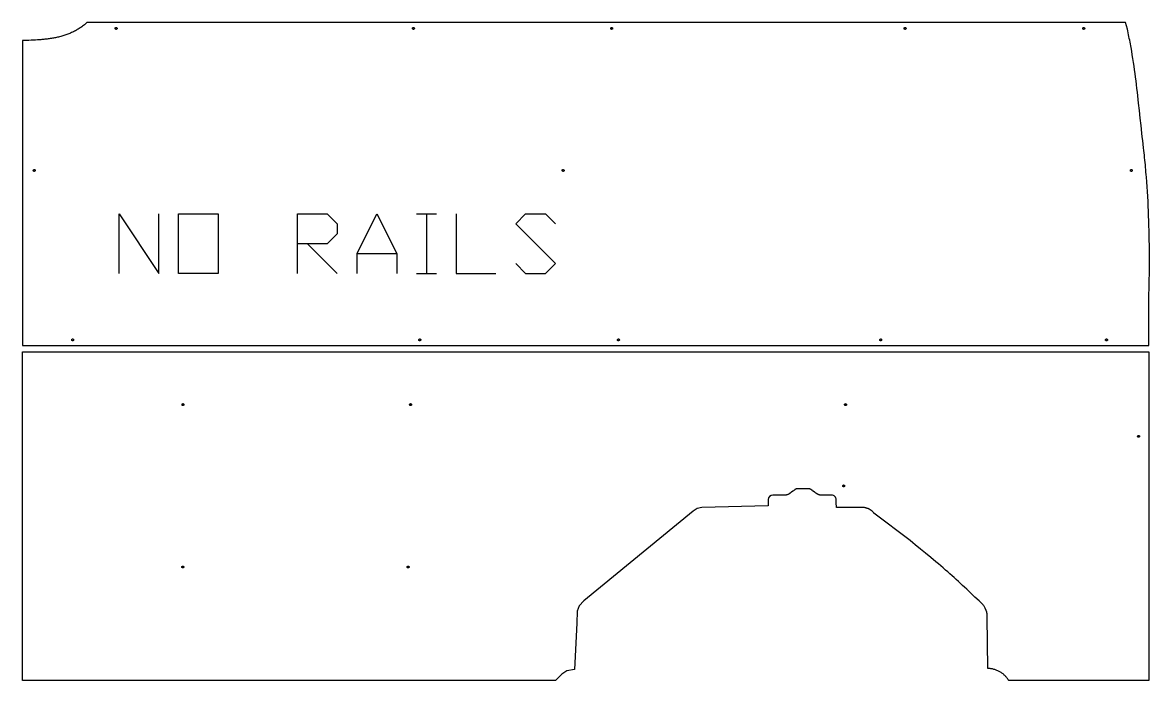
# Model space of a CAD drawing. Extents: x 0 to 9753, y 0 to 9976.
# Drawn here: x 2914 to 5320, y 5583 to 6987 of the extents above; entities that cross this region are included whole.
import ezdxf

# ---------------------------------------------------------------- set-up
doc = ezdxf.new("R2010")
doc.units = 0
doc.layers.add('Default_Layer', color=1, linetype='CONTINUOUS')

msp = doc.modelspace()

# ---------------------------------------------------------------- linework, layer by layer
at = {"layer": 'Default_Layer'}
for points in [[(2914.2, 6297.7), (5318.4, 6297.7), (5318.4, 6387.1), (5318.3, 6387.1), (5318.7, 6397.5), (5318.9, 6407.9), (5319.2, 6418.3), (5319.4, 6428.7), (5319.6, 6439.1), (5319.7, 6449.5), (5319.8, 6459.9), (5319.9, 6470.3), (5319.9, 6480.7), (5319.9, 6491.1), (5319.8, 6501.5), (5319.7, 6511.9), (5319.6, 6522.3), (5319.4, 6532.7), (5319.2, 6543.1), (5318.9, 6553.5), (5318.6, 6563.9), (5318.2, 6574.3), (5317.8, 6584.7), (5317.3, 6595.1), (5316.8, 6605.4), (5316.2, 6615.8), (5315.6, 6626.2), (5314.9, 6636.6), (5314.1, 6646.9), (5313.3, 6657.3), (5312.9, 6662.5), (5312.5, 6667.6), (5312, 6672.8), (5311.5, 6678), (5311.1, 6683.2), (5310.6, 6688.4), (5310, 6693.5), (5309.5, 6698.7), (5309, 6703.9), (5308.4, 6709.1), (5307.8, 6714.2), (5307.2, 6719.4), (5306.3, 6727.3), (5305.4, 6735.3), (5304.5, 6743.2), (5303.6, 6751.2), (5301.9, 6767.1), (5300.2, 6783), (5298.6, 6798.9), (5296.8, 6814.8), (5296, 6822.7), (5295.1, 6830.7), (5294.1, 6838.6), (5293.2, 6846.5), (5292.3, 6854.5), (5291.3, 6862.4), (5290.2, 6870.3), (5289.2, 6878.2), (5288.1, 6886.2), (5287, 6894.1), (5285.8, 6902), (5284.6, 6909.9), (5283.3, 6917.8), (5282, 6925.6), (5280.6, 6933.5), (5279.9, 6937.5), (5279.2, 6941.4), (5278.4, 6945.3), (5277.7, 6949.3), (5276.9, 6953.2), (5276.1, 6957.1), (5275.3, 6961), (5274.5, 6965), (5273.6, 6968.9), (5272.8, 6972.8), (5269.1, 6986.9), (3051.6, 6986.9), (3049.8, 6985.3), (3048, 6983.7), (3046.2, 6982.2), (3044.4, 6980.8), (3042.5, 6979.3), (3040.7, 6978), (3038.8, 6976.6), (3036.9, 6975.3), (3034.9, 6974.1), (3033, 6972.9), (3031, 6971.7), (3029.1, 6970.6), (3027.1, 6969.5), (3025.1, 6968.4), (3023.1, 6967.4), (3021, 6966.4), (3019, 6965.5), (3016.9, 6964.5), (3014.8, 6963.7), (3012.7, 6962.8), (3010.6, 6962), (3008.5, 6961.2), (3006.4, 6960.5), (3004.3, 6959.8), (3002.1, 6959.1), (3000, 6958.4), (2997.8, 6957.8), (2995.6, 6957.2), (2993.4, 6956.6), (2991.2, 6956), (2989, 6955.5), (2986.8, 6955), (2984.6, 6954.6), (2982.4, 6954.1), (2980.1, 6953.7), (2977.9, 6953.3), (2975.7, 6952.9), (2973.4, 6952.5), (2971.1, 6952.2), (2968.9, 6951.9), (2966.6, 6951.6), (2964.4, 6951.3), (2962.1, 6951.1), (2959.8, 6950.8), (2957.5, 6950.6), (2955.2, 6950.4), (2953, 6950.2), (2950.7, 6950), (2946.1, 6949.7), (2941.5, 6949.4), (2936.9, 6949.2), (2932.4, 6949), (2927.8, 6948.9), (2923.3, 6948.8), (2918.7, 6948.7), (2914.2, 6948.7), (2914.2, 6926), (2914.2, 6297.7)], [(3112, 6974.4), (3112, 6974.6), (3112, 6974.8), (3112.1, 6975), (3112.1, 6975.2), (3112.2, 6975.3), (3112.3, 6975.5), (3112.4, 6975.6), (3112.6, 6975.8), (3112.7, 6975.9), (3112.8, 6976), (3113, 6976.1), (3113.2, 6976.2), (3113.4, 6976.3), (3113.6, 6976.3), (3113.8, 6976.4), (3114, 6976.4), (3114.2, 6976.4), (3114.4, 6976.3), (3114.6, 6976.3), (3114.7, 6976.2), (3114.9, 6976.1), (3115.1, 6976), (3115.2, 6975.9), (3115.4, 6975.8), (3115.5, 6975.6), (3115.6, 6975.5), (3115.7, 6975.3), (3115.8, 6975.2), (3115.9, 6975), (3115.9, 6974.8), (3116, 6974.6), (3116, 6974.4), (3116, 6974.2), (3115.9, 6974), (3115.9, 6973.8), (3115.8, 6973.6), (3115.7, 6973.4), (3115.6, 6973.3), (3115.5, 6973.1), (3115.4, 6973), (3115.2, 6972.8), (3115.1, 6972.7), (3114.9, 6972.6), (3114.7, 6972.5), (3114.6, 6972.5), (3114.4, 6972.4), (3114.2, 6972.4), (3114, 6972.4), (3113.8, 6972.4), (3113.6, 6972.4), (3113.4, 6972.5), (3113.2, 6972.5), (3113, 6972.6), (3112.8, 6972.7), (3112.7, 6972.8), (3112.6, 6973), (3112.4, 6973.1), (3112.3, 6973.3), (3112.2, 6973.4), (3112.1, 6973.6), (3112.1, 6973.8), (3112, 6974), (3112, 6974.2), (3112, 6974.4)], [(3746.6, 6974.4), (3746.6, 6974.6), (3746.6, 6974.8), (3746.7, 6975), (3746.8, 6975.2), (3746.8, 6975.3), (3746.9, 6975.5), (3747.1, 6975.6), (3747.2, 6975.8), (3747.3, 6975.9), (3747.5, 6976), (3747.6, 6976.1), (3747.8, 6976.2), (3748, 6976.3), (3748.2, 6976.3), (3748.4, 6976.4), (3748.6, 6976.4), (3748.8, 6976.4), (3749, 6976.3), (3749.2, 6976.3), (3749.4, 6976.2), (3749.6, 6976.1), (3749.7, 6976), (3749.9, 6975.9), (3750, 6975.8), (3750.1, 6975.6), (3750.3, 6975.5), (3750.4, 6975.3), (3750.4, 6975.2), (3750.5, 6975), (3750.6, 6974.8), (3750.6, 6974.6), (3750.6, 6974.4), (3750.6, 6974.2), (3750.6, 6974), (3750.5, 6973.8), (3750.4, 6973.6), (3750.4, 6973.4), (3750.3, 6973.3), (3750.1, 6973.1), (3750, 6973), (3749.9, 6972.8), (3749.7, 6972.7), (3749.6, 6972.6), (3749.4, 6972.5), (3749.2, 6972.5), (3749, 6972.4), (3748.8, 6972.4), (3748.6, 6972.4), (3748.4, 6972.4), (3748.2, 6972.4), (3748, 6972.5), (3747.8, 6972.5), (3747.6, 6972.6), (3747.5, 6972.7), (3747.3, 6972.8), (3747.2, 6973), (3747.1, 6973.1), (3746.9, 6973.3), (3746.8, 6973.4), (3746.8, 6973.6), (3746.7, 6973.8), (3746.6, 6974), (3746.6, 6974.2), (3746.6, 6974.4)], [(4169.8, 6974.4), (4169.8, 6974.6), (4169.8, 6974.8), (4169.9, 6975), (4169.9, 6975.2), (4170, 6975.3), (4170.1, 6975.5), (4170.2, 6975.6), (4170.4, 6975.8), (4170.5, 6975.9), (4170.7, 6976), (4170.8, 6976.1), (4171, 6976.2), (4171.2, 6976.3), (4171.4, 6976.3), (4171.6, 6976.4), (4171.8, 6976.4), (4172, 6976.4), (4172.2, 6976.3), (4172.4, 6976.3), (4172.5, 6976.2), (4172.7, 6976.1), (4172.9, 6976), (4173, 6975.9), (4173.2, 6975.8), (4173.3, 6975.6), (4173.4, 6975.5), (4173.5, 6975.3), (4173.6, 6975.2), (4173.7, 6975), (4173.7, 6974.8), (4173.8, 6974.6), (4173.8, 6974.4), (4173.8, 6974.2), (4173.7, 6974), (4173.7, 6973.8), (4173.6, 6973.6), (4173.5, 6973.4), (4173.4, 6973.3), (4173.3, 6973.1), (4173.2, 6973), (4173, 6972.8), (4172.9, 6972.7), (4172.7, 6972.6), (4172.5, 6972.5), (4172.4, 6972.5), (4172.2, 6972.4), (4172, 6972.4), (4171.8, 6972.4), (4171.6, 6972.4), (4171.4, 6972.4), (4171.2, 6972.5), (4171, 6972.5), (4170.8, 6972.6), (4170.7, 6972.7), (4170.5, 6972.8), (4170.4, 6973), (4170.2, 6973.1), (4170.1, 6973.3), (4170, 6973.4), (4169.9, 6973.6), (4169.9, 6973.8), (4169.8, 6974), (4169.8, 6974.2), (4169.8, 6974.4)], [(4796.2, 6974.4), (4796.2, 6974.6), (4796.2, 6974.8), (4796.3, 6975), (4796.3, 6975.2), (4796.4, 6975.3), (4796.5, 6975.5), (4796.6, 6975.6), (4796.8, 6975.8), (4796.9, 6975.9), (4797.1, 6976), (4797.2, 6976.1), (4797.4, 6976.2), (4797.6, 6976.3), (4797.8, 6976.3), (4798, 6976.4), (4798.2, 6976.4), (4798.4, 6976.4), (4798.6, 6976.3), (4798.8, 6976.3), (4799, 6976.2), (4799.1, 6976.1), (4799.3, 6976), (4799.5, 6975.9), (4799.6, 6975.8), (4799.7, 6975.6), (4799.8, 6975.5), (4799.9, 6975.3), (4800, 6975.2), (4800.1, 6975), (4800.1, 6974.8), (4800.2, 6974.6), (4800.2, 6974.4), (4800.2, 6974.2), (4800.1, 6974), (4800.1, 6973.8), (4800, 6973.6), (4799.9, 6973.4), (4799.8, 6973.3), (4799.7, 6973.1), (4799.6, 6973), (4799.5, 6972.8), (4799.3, 6972.7), (4799.1, 6972.6), (4799, 6972.5), (4798.8, 6972.5), (4798.6, 6972.4), (4798.4, 6972.4), (4798.2, 6972.4), (4798, 6972.4), (4797.8, 6972.4), (4797.6, 6972.5), (4797.4, 6972.5), (4797.2, 6972.6), (4797.1, 6972.7), (4796.9, 6972.8), (4796.8, 6973), (4796.6, 6973.1), (4796.5, 6973.3), (4796.4, 6973.4), (4796.3, 6973.6), (4796.3, 6973.8), (4796.2, 6974), (4796.2, 6974.2), (4796.2, 6974.4)], [(5177.6, 6974.4), (5177.6, 6974.6), (5177.6, 6974.8), (5177.7, 6975), (5177.7, 6975.2), (5177.8, 6975.3), (5177.9, 6975.5), (5178, 6975.6), (5178.1, 6975.8), (5178.3, 6975.9), (5178.4, 6976), (5178.6, 6976.1), (5178.8, 6976.2), (5179, 6976.3), (5179.2, 6976.3), (5179.4, 6976.4), (5179.6, 6976.4), (5179.8, 6976.4), (5180, 6976.3), (5180.2, 6976.3), (5180.3, 6976.2), (5180.5, 6976.1), (5180.7, 6976), (5180.8, 6975.9), (5181, 6975.8), (5181.1, 6975.6), (5181.2, 6975.5), (5181.3, 6975.3), (5181.4, 6975.2), (5181.5, 6975), (5181.5, 6974.8), (5181.6, 6974.6), (5181.6, 6974.4), (5181.6, 6974.2), (5181.5, 6974), (5181.5, 6973.8), (5181.4, 6973.6), (5181.3, 6973.4), (5181.2, 6973.3), (5181.1, 6973.1), (5181, 6973), (5180.8, 6972.8), (5180.7, 6972.7), (5180.5, 6972.6), (5180.3, 6972.5), (5180.2, 6972.5), (5180, 6972.4), (5179.8, 6972.4), (5179.6, 6972.4), (5179.4, 6972.4), (5179.2, 6972.4), (5179, 6972.5), (5178.8, 6972.5), (5178.6, 6972.6), (5178.4, 6972.7), (5178.3, 6972.8), (5178.1, 6973), (5178, 6973.1), (5177.9, 6973.3), (5177.8, 6973.4), (5177.7, 6973.6), (5177.7, 6973.8), (5177.6, 6974), (5177.6, 6974.2), (5177.6, 6974.4)], [(2937.2, 6671.3), (2937.2, 6671.5), (2937.2, 6671.7), (2937.3, 6671.9), (2937.4, 6672.1), (2937.4, 6672.3), (2937.5, 6672.5), (2937.7, 6672.6), (2937.8, 6672.8), (2937.9, 6672.9), (2938.1, 6673), (2938.2, 6673.1), (2938.4, 6673.2), (2938.6, 6673.3), (2938.8, 6673.3), (2939, 6673.3), (2939.2, 6673.3), (2939.4, 6673.3), (2939.6, 6673.3), (2939.8, 6673.3), (2940, 6673.2), (2940.2, 6673.1), (2940.3, 6673), (2940.5, 6672.9), (2940.6, 6672.8), (2940.7, 6672.6), (2940.9, 6672.5), (2941, 6672.3), (2941, 6672.1), (2941.1, 6671.9), (2941.2, 6671.7), (2941.2, 6671.5), (2941.2, 6671.3), (2941.2, 6671.1), (2941.2, 6670.9), (2941.1, 6670.7), (2941, 6670.6), (2941, 6670.4), (2940.9, 6670.2), (2940.7, 6670.1), (2940.6, 6669.9), (2940.5, 6669.8), (2940.3, 6669.7), (2940.2, 6669.6), (2940, 6669.5), (2939.8, 6669.4), (2939.6, 6669.4), (2939.4, 6669.4), (2939.2, 6669.3), (2939, 6669.4), (2938.8, 6669.4), (2938.6, 6669.4), (2938.4, 6669.5), (2938.2, 6669.6), (2938.1, 6669.7), (2937.9, 6669.8), (2937.8, 6669.9), (2937.7, 6670.1), (2937.5, 6670.2), (2937.4, 6670.4), (2937.4, 6670.6), (2937.3, 6670.7), (2937.2, 6670.9), (2937.2, 6671.1), (2937.2, 6671.3)], [(4066.2, 6671.3), (4066.2, 6671.5), (4066.2, 6671.7), (4066.3, 6671.9), (4066.4, 6672.1), (4066.4, 6672.3), (4066.5, 6672.5), (4066.7, 6672.6), (4066.8, 6672.8), (4066.9, 6672.9), (4067.1, 6673), (4067.2, 6673.1), (4067.4, 6673.2), (4067.6, 6673.3), (4067.8, 6673.3), (4068, 6673.3), (4068.2, 6673.3), (4068.4, 6673.3), (4068.6, 6673.3), (4068.8, 6673.3), (4069, 6673.2), (4069.2, 6673.1), (4069.3, 6673), (4069.5, 6672.9), (4069.6, 6672.8), (4069.7, 6672.6), (4069.9, 6672.5), (4070, 6672.3), (4070, 6672.1), (4070.1, 6671.9), (4070.2, 6671.7), (4070.2, 6671.5), (4070.2, 6671.3), (4070.2, 6671.1), (4070.2, 6670.9), (4070.1, 6670.7), (4070, 6670.6), (4070, 6670.4), (4069.9, 6670.2), (4069.7, 6670.1), (4069.6, 6669.9), (4069.5, 6669.8), (4069.3, 6669.7), (4069.2, 6669.6), (4069, 6669.5), (4068.8, 6669.4), (4068.6, 6669.4), (4068.4, 6669.4), (4068.2, 6669.3), (4068, 6669.4), (4067.8, 6669.4), (4067.6, 6669.4), (4067.4, 6669.5), (4067.2, 6669.6), (4067.1, 6669.7), (4066.9, 6669.8), (4066.8, 6669.9), (4066.7, 6670.1), (4066.5, 6670.2), (4066.4, 6670.4), (4066.4, 6670.6), (4066.3, 6670.7), (4066.2, 6670.9), (4066.2, 6671.1), (4066.2, 6671.3)], [(5279.2, 6671.3), (5279.2, 6671.5), (5279.2, 6671.7), (5279.3, 6671.9), (5279.4, 6672.1), (5279.4, 6672.3), (5279.5, 6672.5), (5279.7, 6672.6), (5279.8, 6672.8), (5279.9, 6672.9), (5280.1, 6673), (5280.2, 6673.1), (5280.4, 6673.2), (5280.6, 6673.3), (5280.8, 6673.3), (5281, 6673.3), (5281.2, 6673.3), (5281.4, 6673.3), (5281.6, 6673.3), (5281.8, 6673.3), (5282, 6673.2), (5282.2, 6673.1), (5282.3, 6673), (5282.5, 6672.9), (5282.6, 6672.8), (5282.7, 6672.6), (5282.9, 6672.5), (5283, 6672.3), (5283, 6672.1), (5283.1, 6671.9), (5283.2, 6671.7), (5283.2, 6671.5), (5283.2, 6671.3), (5283.2, 6671.1), (5283.2, 6670.9), (5283.1, 6670.7), (5283, 6670.6), (5283, 6670.4), (5282.9, 6670.2), (5282.7, 6670.1), (5282.6, 6669.9), (5282.5, 6669.8), (5282.3, 6669.7), (5282.2, 6669.6), (5282, 6669.5), (5281.8, 6669.4), (5281.6, 6669.4), (5281.4, 6669.4), (5281.2, 6669.3), (5281, 6669.4), (5280.8, 6669.4), (5280.6, 6669.4), (5280.4, 6669.5), (5280.2, 6669.6), (5280.1, 6669.7), (5279.9, 6669.8), (5279.8, 6669.9), (5279.7, 6670.1), (5279.5, 6670.2), (5279.4, 6670.4), (5279.4, 6670.6), (5279.3, 6670.7), (5279.2, 6670.9), (5279.2, 6671.1), (5279.2, 6671.3)], [(3247.2, 6451.6), (3247.2, 6578.6), (3331.9, 6578.6), (3331.9, 6451.6), (3247.2, 6451.6)], [(3019.2, 6309.8), (3019.2, 6310.1), (3019.2, 6310.3), (3019.3, 6310.4), (3019.4, 6310.6), (3019.4, 6310.8), (3019.5, 6311), (3019.7, 6311.1), (3019.8, 6311.3), (3019.9, 6311.4), (3020.1, 6311.5), (3020.2, 6311.6), (3020.4, 6311.7), (3020.6, 6311.8), (3020.8, 6311.8), (3021, 6311.8), (3021.2, 6311.8), (3021.4, 6311.8), (3021.6, 6311.8), (3021.8, 6311.8), (3022, 6311.7), (3022.2, 6311.6), (3022.3, 6311.5), (3022.5, 6311.4), (3022.6, 6311.3), (3022.7, 6311.1), (3022.9, 6311), (3023, 6310.8), (3023, 6310.6), (3023.1, 6310.4), (3023.2, 6310.3), (3023.2, 6310.1), (3023.2, 6309.8), (3023.2, 6309.6), (3023.2, 6309.4), (3023.1, 6309.3), (3023, 6309.1), (3023, 6308.9), (3022.9, 6308.7), (3022.7, 6308.6), (3022.6, 6308.4), (3022.5, 6308.3), (3022.3, 6308.2), (3022.2, 6308.1), (3022, 6308), (3021.8, 6307.9), (3021.6, 6307.9), (3021.4, 6307.9), (3021.2, 6307.8), (3021, 6307.9), (3020.8, 6307.9), (3020.6, 6307.9), (3020.4, 6308), (3020.2, 6308.1), (3020.1, 6308.2), (3019.9, 6308.3), (3019.8, 6308.4), (3019.7, 6308.6), (3019.5, 6308.7), (3019.4, 6308.9), (3019.4, 6309.1), (3019.3, 6309.3), (3019.2, 6309.4), (3019.2, 6309.6), (3019.2, 6309.8)], [(3760.2, 6309.8), (3760.2, 6310.1), (3760.2, 6310.3), (3760.3, 6310.4), (3760.4, 6310.6), (3760.4, 6310.8), (3760.5, 6311), (3760.7, 6311.1), (3760.8, 6311.3), (3760.9, 6311.4), (3761.1, 6311.5), (3761.2, 6311.6), (3761.4, 6311.7), (3761.6, 6311.8), (3761.8, 6311.8), (3762, 6311.8), (3762.2, 6311.8), (3762.4, 6311.8), (3762.6, 6311.8), (3762.8, 6311.8), (3763, 6311.7), (3763.2, 6311.6), (3763.3, 6311.5), (3763.5, 6311.4), (3763.6, 6311.3), (3763.7, 6311.1), (3763.9, 6311), (3764, 6310.8), (3764, 6310.6), (3764.1, 6310.4), (3764.2, 6310.3), (3764.2, 6310.1), (3764.2, 6309.8), (3764.2, 6309.6), (3764.2, 6309.4), (3764.1, 6309.3), (3764, 6309.1), (3764, 6308.9), (3763.9, 6308.7), (3763.7, 6308.6), (3763.6, 6308.4), (3763.5, 6308.3), (3763.3, 6308.2), (3763.2, 6308.1), (3763, 6308), (3762.8, 6307.9), (3762.6, 6307.9), (3762.4, 6307.9), (3762.2, 6307.8), (3762, 6307.9), (3761.8, 6307.9), (3761.6, 6307.9), (3761.4, 6308), (3761.2, 6308.1), (3761.1, 6308.2), (3760.9, 6308.3), (3760.8, 6308.4), (3760.7, 6308.6), (3760.5, 6308.7), (3760.4, 6308.9), (3760.4, 6309.1), (3760.3, 6309.3), (3760.2, 6309.4), (3760.2, 6309.6), (3760.2, 6309.8)], [(4184.2, 6309.8), (4184.2, 6310.1), (4184.2, 6310.3), (4184.3, 6310.4), (4184.4, 6310.6), (4184.4, 6310.8), (4184.5, 6311), (4184.7, 6311.1), (4184.8, 6311.3), (4184.9, 6311.4), (4185.1, 6311.5), (4185.2, 6311.6), (4185.4, 6311.7), (4185.6, 6311.8), (4185.8, 6311.8), (4186, 6311.8), (4186.2, 6311.8), (4186.4, 6311.8), (4186.6, 6311.8), (4186.8, 6311.8), (4187, 6311.7), (4187.2, 6311.6), (4187.3, 6311.5), (4187.5, 6311.4), (4187.6, 6311.3), (4187.7, 6311.1), (4187.9, 6311), (4188, 6310.8), (4188, 6310.6), (4188.1, 6310.4), (4188.2, 6310.3), (4188.2, 6310.1), (4188.2, 6309.8), (4188.2, 6309.6), (4188.2, 6309.4), (4188.1, 6309.3), (4188, 6309.1), (4188, 6308.9), (4187.9, 6308.7), (4187.7, 6308.6), (4187.6, 6308.4), (4187.5, 6308.3), (4187.3, 6308.2), (4187.2, 6308.1), (4187, 6308), (4186.8, 6307.9), (4186.6, 6307.9), (4186.4, 6307.9), (4186.2, 6307.8), (4186, 6307.9), (4185.8, 6307.9), (4185.6, 6307.9), (4185.4, 6308), (4185.2, 6308.1), (4185.1, 6308.2), (4184.9, 6308.3), (4184.8, 6308.4), (4184.7, 6308.6), (4184.5, 6308.7), (4184.4, 6308.9), (4184.4, 6309.1), (4184.3, 6309.3), (4184.2, 6309.4), (4184.2, 6309.6), (4184.2, 6309.8)], [(4744.2, 6309.8), (4744.2, 6310.1), (4744.2, 6310.3), (4744.3, 6310.4), (4744.4, 6310.6), (4744.4, 6310.8), (4744.5, 6311), (4744.7, 6311.1), (4744.8, 6311.3), (4744.9, 6311.4), (4745.1, 6311.5), (4745.2, 6311.6), (4745.4, 6311.7), (4745.6, 6311.8), (4745.8, 6311.8), (4746, 6311.8), (4746.2, 6311.8), (4746.4, 6311.8), (4746.6, 6311.8), (4746.8, 6311.8), (4747, 6311.7), (4747.2, 6311.6), (4747.3, 6311.5), (4747.5, 6311.4), (4747.6, 6311.3), (4747.7, 6311.1), (4747.9, 6311), (4748, 6310.8), (4748, 6310.6), (4748.1, 6310.4), (4748.2, 6310.3), (4748.2, 6310.1), (4748.2, 6309.8), (4748.2, 6309.6), (4748.2, 6309.4), (4748.1, 6309.3), (4748, 6309.1), (4748, 6308.9), (4747.9, 6308.7), (4747.7, 6308.6), (4747.6, 6308.4), (4747.5, 6308.3), (4747.3, 6308.2), (4747.2, 6308.1), (4747, 6308), (4746.8, 6307.9), (4746.6, 6307.9), (4746.4, 6307.9), (4746.2, 6307.8), (4746, 6307.9), (4745.8, 6307.9), (4745.6, 6307.9), (4745.4, 6308), (4745.2, 6308.1), (4745.1, 6308.2), (4744.9, 6308.3), (4744.8, 6308.4), (4744.7, 6308.6), (4744.5, 6308.7), (4744.4, 6308.9), (4744.4, 6309.1), (4744.3, 6309.3), (4744.2, 6309.4), (4744.2, 6309.6), (4744.2, 6309.8)], [(5226.2, 6309.8), (5226.2, 6310.1), (5226.2, 6310.3), (5226.3, 6310.4), (5226.4, 6310.6), (5226.4, 6310.8), (5226.5, 6311), (5226.7, 6311.1), (5226.8, 6311.3), (5226.9, 6311.4), (5227.1, 6311.5), (5227.2, 6311.6), (5227.4, 6311.7), (5227.6, 6311.8), (5227.8, 6311.8), (5228, 6311.8), (5228.2, 6311.8), (5228.4, 6311.8), (5228.6, 6311.8), (5228.8, 6311.8), (5229, 6311.7), (5229.2, 6311.6), (5229.3, 6311.5), (5229.5, 6311.4), (5229.6, 6311.3), (5229.7, 6311.1), (5229.9, 6311), (5230, 6310.8), (5230, 6310.6), (5230.1, 6310.4), (5230.2, 6310.3), (5230.2, 6310.1), (5230.2, 6309.8), (5230.2, 6309.6), (5230.2, 6309.4), (5230.1, 6309.3), (5230, 6309.1), (5230, 6308.9), (5229.9, 6308.7), (5229.7, 6308.6), (5229.6, 6308.4), (5229.5, 6308.3), (5229.3, 6308.2), (5229.2, 6308.1), (5229, 6308), (5228.8, 6307.9), (5228.6, 6307.9), (5228.4, 6307.9), (5228.2, 6307.8), (5228, 6307.9), (5227.8, 6307.9), (5227.6, 6307.9), (5227.4, 6308), (5227.2, 6308.1), (5227.1, 6308.2), (5226.9, 6308.3), (5226.8, 6308.4), (5226.7, 6308.6), (5226.5, 6308.7), (5226.4, 6308.9), (5226.4, 6309.1), (5226.3, 6309.3), (5226.2, 6309.4), (5226.2, 6309.6), (5226.2, 6309.8)], [(3254.6, 6171.8), (3254.6, 6172), (3254.7, 6172.2), (3254.7, 6172.4), (3254.8, 6172.5), (3254.9, 6172.7), (3255, 6172.9), (3255.1, 6173), (3255.2, 6173.2), (3255.3, 6173.3), (3255.5, 6173.4), (3255.7, 6173.5), (3255.8, 6173.6), (3256, 6173.7), (3256.2, 6173.7), (3256.4, 6173.8), (3256.6, 6173.8), (3256.8, 6173.8), (3257, 6173.7), (3257.2, 6173.7), (3257.4, 6173.6), (3257.6, 6173.5), (3257.7, 6173.4), (3257.9, 6173.3), (3258, 6173.2), (3258.2, 6173), (3258.3, 6172.9), (3258.4, 6172.7), (3258.5, 6172.5), (3258.5, 6172.4), (3258.6, 6172.2), (3258.6, 6172), (3258.6, 6171.8), (3258.6, 6171.6), (3258.6, 6171.4), (3258.5, 6171.2), (3258.5, 6171), (3258.4, 6170.8), (3258.3, 6170.6), (3258.2, 6170.5), (3258, 6170.4), (3257.9, 6170.2), (3257.7, 6170.1), (3257.6, 6170), (3257.4, 6169.9), (3257.2, 6169.9), (3257, 6169.8), (3256.8, 6169.8), (3256.6, 6169.8), (3256.4, 6169.8), (3256.2, 6169.8), (3256, 6169.9), (3255.8, 6169.9), (3255.7, 6170), (3255.5, 6170.1), (3255.3, 6170.2), (3255.2, 6170.4), (3255.1, 6170.5), (3255, 6170.6), (3254.9, 6170.8), (3254.8, 6171), (3254.7, 6171.2), (3254.7, 6171.4), (3254.6, 6171.6), (3254.6, 6171.8)], [(3740.6, 6171.8), (3740.6, 6172), (3740.6, 6172.2), (3740.7, 6172.4), (3740.7, 6172.5), (3740.8, 6172.7), (3740.9, 6172.9), (3741, 6173), (3741.2, 6173.2), (3741.3, 6173.3), (3741.5, 6173.4), (3741.6, 6173.5), (3741.8, 6173.6), (3742, 6173.7), (3742.2, 6173.7), (3742.4, 6173.8), (3742.6, 6173.8), (3742.8, 6173.8), (3743, 6173.7), (3743.2, 6173.7), (3743.4, 6173.6), (3743.5, 6173.5), (3743.7, 6173.4), (3743.9, 6173.3), (3744, 6173.2), (3744.1, 6173), (3744.2, 6172.9), (3744.3, 6172.7), (3744.4, 6172.5), (3744.5, 6172.4), (3744.6, 6172.2), (3744.6, 6172), (3744.6, 6171.8), (3744.6, 6171.6), (3744.6, 6171.4), (3744.5, 6171.2), (3744.4, 6171), (3744.3, 6170.8), (3744.2, 6170.6), (3744.1, 6170.5), (3744, 6170.4), (3743.9, 6170.2), (3743.7, 6170.1), (3743.5, 6170), (3743.4, 6169.9), (3743.2, 6169.9), (3743, 6169.8), (3742.8, 6169.8), (3742.6, 6169.8), (3742.4, 6169.8), (3742.2, 6169.8), (3742, 6169.9), (3741.8, 6169.9), (3741.6, 6170), (3741.5, 6170.1), (3741.3, 6170.2), (3741.2, 6170.4), (3741, 6170.5), (3740.9, 6170.6), (3740.8, 6170.8), (3740.7, 6171), (3740.7, 6171.2), (3740.6, 6171.4), (3740.6, 6171.6), (3740.6, 6171.8)], [(4669.1, 6171.8), (4669.1, 6172), (4669.2, 6172.2), (4669.2, 6172.4), (4669.3, 6172.5), (4669.4, 6172.7), (4669.5, 6172.9), (4669.6, 6173), (4669.7, 6173.2), (4669.9, 6173.3), (4670, 6173.4), (4670.2, 6173.5), (4670.4, 6173.6), (4670.5, 6173.7), (4670.7, 6173.7), (4670.9, 6173.8), (4671.1, 6173.8), (4671.3, 6173.8), (4671.5, 6173.7), (4671.7, 6173.7), (4671.9, 6173.6), (4672.1, 6173.5), (4672.3, 6173.4), (4672.4, 6173.3), (4672.6, 6173.2), (4672.7, 6173), (4672.8, 6172.9), (4672.9, 6172.7), (4673, 6172.5), (4673, 6172.4), (4673.1, 6172.2), (4673.1, 6172), (4673.1, 6171.8), (4673.1, 6171.6), (4673.1, 6171.4), (4673, 6171.2), (4673, 6171), (4672.9, 6170.8), (4672.8, 6170.6), (4672.7, 6170.5), (4672.6, 6170.4), (4672.4, 6170.2), (4672.3, 6170.1), (4672.1, 6170), (4671.9, 6169.9), (4671.7, 6169.9), (4671.5, 6169.8), (4671.3, 6169.8), (4671.1, 6169.8), (4670.9, 6169.8), (4670.7, 6169.8), (4670.5, 6169.9), (4670.4, 6169.9), (4670.2, 6170), (4670, 6170.1), (4669.9, 6170.2), (4669.7, 6170.4), (4669.6, 6170.5), (4669.5, 6170.6), (4669.4, 6170.8), (4669.3, 6171), (4669.2, 6171.2), (4669.2, 6171.4), (4669.1, 6171.6), (4669.1, 6171.8)], [(5294.7, 6104), (5294.7, 6104.2), (5294.7, 6104.4), (5294.8, 6104.5), (5294.9, 6104.7), (5294.9, 6104.9), (5295, 6105.1), (5295.2, 6105.2), (5295.3, 6105.4), (5295.4, 6105.5), (5295.6, 6105.6), (5295.7, 6105.7), (5295.9, 6105.8), (5296.1, 6105.9), (5296.3, 6105.9), (5296.5, 6105.9), (5296.7, 6106), (5296.9, 6105.9), (5297.1, 6105.9), (5297.3, 6105.9), (5297.5, 6105.8), (5297.6, 6105.7), (5297.8, 6105.6), (5298, 6105.5), (5298.1, 6105.4), (5298.2, 6105.2), (5298.4, 6105.1), (5298.5, 6104.9), (5298.5, 6104.7), (5298.6, 6104.5), (5298.7, 6104.4), (5298.7, 6104.2), (5298.7, 6104), (5298.7, 6103.7), (5298.7, 6103.5), (5298.6, 6103.4), (5298.5, 6103.2), (5298.5, 6103), (5298.4, 6102.8), (5298.2, 6102.7), (5298.1, 6102.5), (5298, 6102.4), (5297.8, 6102.3), (5297.6, 6102.2), (5297.5, 6102.1), (5297.3, 6102), (5297.1, 6102), (5296.9, 6102), (5296.7, 6102), (5296.5, 6102), (5296.3, 6102), (5296.1, 6102), (5295.9, 6102.1), (5295.7, 6102.2), (5295.6, 6102.3), (5295.4, 6102.4), (5295.3, 6102.5), (5295.2, 6102.7), (5295, 6102.8), (5294.9, 6103), (5294.9, 6103.2), (5294.8, 6103.4), (5294.7, 6103.5), (5294.7, 6103.7), (5294.7, 6104)], [(4665.2, 5998.3), (4665.2, 5998.5), (4665.2, 5998.7), (4665.3, 5998.9), (4665.4, 5999.1), (4665.4, 5999.3), (4665.5, 5999.4), (4665.7, 5999.6), (4665.8, 5999.7), (4665.9, 5999.9), (4666.1, 6000), (4666.2, 6000.1), (4666.4, 6000.2), (4666.6, 6000.2), (4666.8, 6000.3), (4667, 6000.3), (4667.2, 6000.3), (4667.4, 6000.3), (4667.6, 6000.3), (4667.8, 6000.2), (4668, 6000.2), (4668.2, 6000.1), (4668.3, 6000), (4668.5, 5999.9), (4668.6, 5999.7), (4668.7, 5999.6), (4668.9, 5999.4), (4669, 5999.3), (4669, 5999.1), (4669.1, 5998.9), (4669.2, 5998.7), (4669.2, 5998.5), (4669.2, 5998.3), (4669.2, 5998.1), (4669.2, 5997.9), (4669.1, 5997.7), (4669, 5997.5), (4669, 5997.4), (4668.9, 5997.2), (4668.7, 5997.1), (4668.6, 5996.9), (4668.5, 5996.8), (4668.3, 5996.7), (4668.2, 5996.6), (4668, 5996.5), (4667.8, 5996.4), (4667.6, 5996.4), (4667.4, 5996.3), (4667.2, 5996.3), (4667, 5996.3), (4666.8, 5996.4), (4666.6, 5996.4), (4666.4, 5996.5), (4666.2, 5996.6), (4666.1, 5996.7), (4665.9, 5996.8), (4665.8, 5996.9), (4665.7, 5997.1), (4665.5, 5997.2), (4665.4, 5997.4), (4665.4, 5997.5), (4665.3, 5997.7), (4665.2, 5997.9), (4665.2, 5998.1), (4665.2, 5998.3)], [(3254.2, 5825.3), (3254.2, 5825.5), (3254.2, 5825.7), (3254.3, 5825.9), (3254.4, 5826.1), (3254.4, 5826.3), (3254.5, 5826.4), (3254.7, 5826.6), (3254.8, 5826.7), (3254.9, 5826.9), (3255.1, 5827), (3255.2, 5827.1), (3255.4, 5827.2), (3255.6, 5827.2), (3255.8, 5827.3), (3256, 5827.3), (3256.2, 5827.3), (3256.4, 5827.3), (3256.6, 5827.3), (3256.8, 5827.2), (3257, 5827.2), (3257.2, 5827.1), (3257.3, 5827), (3257.5, 5826.9), (3257.6, 5826.7), (3257.7, 5826.6), (3257.9, 5826.4), (3258, 5826.3), (3258, 5826.1), (3258.1, 5825.9), (3258.2, 5825.7), (3258.2, 5825.5), (3258.2, 5825.3), (3258.2, 5825.1), (3258.2, 5824.9), (3258.1, 5824.7), (3258, 5824.5), (3258, 5824.4), (3257.9, 5824.2), (3257.7, 5824.1), (3257.6, 5823.9), (3257.5, 5823.8), (3257.3, 5823.7), (3257.2, 5823.6), (3257, 5823.5), (3256.8, 5823.4), (3256.6, 5823.4), (3256.4, 5823.3), (3256.2, 5823.3), (3256, 5823.3), (3255.8, 5823.4), (3255.6, 5823.4), (3255.4, 5823.5), (3255.2, 5823.6), (3255.1, 5823.7), (3254.9, 5823.8), (3254.8, 5823.9), (3254.7, 5824.1), (3254.5, 5824.2), (3254.4, 5824.4), (3254.4, 5824.5), (3254.3, 5824.7), (3254.2, 5824.9), (3254.2, 5825.1), (3254.2, 5825.3)], [(3735.2, 5825.2), (3735.2, 5825.4), (3735.2, 5825.6), (3735.3, 5825.8), (3735.3, 5826), (3735.4, 5826.2), (3735.5, 5826.4), (3735.6, 5826.5), (3735.8, 5826.7), (3735.9, 5826.8), (3736.1, 5826.9), (3736.2, 5827), (3736.4, 5827.1), (3736.6, 5827.1), (3736.8, 5827.2), (3737, 5827.2), (3737.2, 5827.2), (3737.4, 5827.2), (3737.6, 5827.2), (3737.8, 5827.1), (3738, 5827.1), (3738.1, 5827), (3738.3, 5826.9), (3738.5, 5826.8), (3738.6, 5826.7), (3738.7, 5826.5), (3738.8, 5826.4), (3738.9, 5826.2), (3739, 5826), (3739.1, 5825.8), (3739.1, 5825.6), (3739.2, 5825.4), (3739.2, 5825.2), (3739.2, 5825), (3739.1, 5824.8), (3739.1, 5824.6), (3739, 5824.5), (3738.9, 5824.3), (3738.8, 5824.1), (3738.7, 5824), (3738.6, 5823.8), (3738.5, 5823.7), (3738.3, 5823.6), (3738.1, 5823.5), (3738, 5823.4), (3737.8, 5823.3), (3737.6, 5823.3), (3737.4, 5823.2), (3737.2, 5823.2), (3737, 5823.2), (3736.8, 5823.3), (3736.6, 5823.3), (3736.4, 5823.4), (3736.2, 5823.5), (3736.1, 5823.6), (3735.9, 5823.7), (3735.8, 5823.8), (3735.6, 5824), (3735.5, 5824.1), (3735.4, 5824.3), (3735.3, 5824.5), (3735.3, 5824.6), (3735.2, 5824.8), (3735.2, 5825), (3735.2, 5825.2)]]:
    msp.add_lwpolyline(points, close=True, dxfattribs=at)
for points in [[(3120.2, 6451.6), (3120.2, 6578.6), (3204.9, 6451.6), (3204.9, 6578.6)], [(3501.2, 6451.6), (3501.2, 6578.6), (3564.7, 6578.6), (3585.9, 6557.4), (3585.9, 6536.2), (3564.7, 6515.1), (3501.2, 6515.1)], [(3628.2, 6451.6), (3628.2, 6493.9), (3670.6, 6578.6), (3712.9, 6493.9), (3712.9, 6451.6)], [(3755.2, 6578.6), (3797.6, 6578.6)], [(3776.4, 6578.6), (3776.4, 6451.6)], [(3839.9, 6578.6), (3839.9, 6451.6), (3924.6, 6451.6)], [(3966.9, 6472.7), (3988.1, 6451.6), (4030.4, 6451.6), (4051.6, 6472.7), (3966.9, 6557.4), (3988.1, 6578.6), (4030.4, 6578.6), (4051.6, 6557.4)], [(3522.4, 6515.1), (3585.9, 6451.6)], [(3628.2, 6493.9), (3712.9, 6493.9)], [(3755.2, 6451.6), (3797.6, 6451.6)]]:
    msp.add_lwpolyline(points, dxfattribs=at)
msp.add_lwpolyline([(5318.4, 6284.6), (5318.3, 5583.3), (5019.5, 5583.3), (5019, 5584), (5018.6, 5584.7), (5018.2, 5585.4), (5017.7, 5586.1), (5016.7, 5587.5), (5015.7, 5588.8), (5014.7, 5590.1), (5013.6, 5591.3), (5012.4, 5592.6), (5011.2, 5593.7), (5010, 5594.9), (5008.7, 5596), (5007.4, 5597.1), (5006.1, 5598.1), (5004.7, 5599.1), (5003.3, 5600), (5001.9, 5600.9), (5000.4, 5601.8), (4998.9, 5602.6), (4997.4, 5603.3), (4995.9, 5604.1), (4994.3, 5604.7), (4992.7, 5605.4), (4991.2, 5605.9), (4989.6, 5606.5), (4987.9, 5606.9), (4986.3, 5607.4), (4984.7, 5607.8), (4983, 5608.1), (4981.4, 5608.4), (4979.7, 5608.6), (4978.1, 5608.7), (4976.4, 5608.9), (4974.7, 5608.9), (4973.5, 5718.1), (4973.5, 5719), (4973.6, 5719.9), (4973.6, 5720.8), (4973.6, 5721.7), (4973.6, 5722.6), (4973.5, 5723.5), (4973.4, 5724.4), (4973.3, 5725.2), (4973.2, 5726.1), (4973, 5727), (4972.8, 5727.8), (4972.6, 5728.7), (4972.4, 5729.6), (4972.1, 5730.4), (4971.9, 5731.3), (4971.6, 5732.1), (4971.3, 5732.9), (4970.9, 5733.8), (4970.6, 5734.6), (4970.2, 5735.4), (4969.9, 5736.2), (4969.5, 5737), (4969.1, 5737.8), (4968.7, 5738.6), (4967.8, 5740.1), (4966.9, 5741.6), (4965.9, 5743.1), (4964.9, 5744.6), (4960.5, 5748.7), (4956.1, 5752.9), (4947.3, 5761.2), (4938.5, 5769.5), (4929.7, 5777.9), (4925.3, 5782), (4920.8, 5786.2), (4916.4, 5790.3), (4912, 5794.4), (4907.5, 5798.5), (4903, 5802.6), (4898.5, 5806.7), (4894, 5810.7), (4889.4, 5814.7), (4884.6, 5818.9), (4879.6, 5823.2), (4874.5, 5827.5), (4869.3, 5831.9), (4864, 5836.3), (4853.1, 5845.3), (4842, 5854.5), (4830.9, 5863.6), (4819.9, 5872.7), (4814.5, 5877.2), (4809.1, 5881.7), (4731.8, 5940.5), (4731.3, 5941.1), (4730.7, 5941.8), (4730.1, 5942.4), (4729.5, 5943), (4728.9, 5943.6), (4728.3, 5944.1), (4727.6, 5944.7), (4727, 5945.2), (4726.3, 5945.7), (4725.6, 5946.2), (4725, 5946.7), (4724.3, 5947.1), (4723.5, 5947.6), (4722.8, 5948), (4722.1, 5948.4), (4721.4, 5948.7), (4720.6, 5949.1), (4719.8, 5949.5), (4719.1, 5949.8), (4718.3, 5950.1), (4717.5, 5950.4), (4716.7, 5950.7), (4715.9, 5950.9), (4715.1, 5951.2), (4714.3, 5951.4), (4713.5, 5951.6), (4712.7, 5951.8), (4711.9, 5952), (4711.1, 5952.2), (4710.3, 5952.3), (4709.5, 5952.4), (4708.6, 5952.6), (4651.9, 5952.5), (4651.3, 5963.2), (4651.3, 5968.7, 0.41422), (4641.3, 5978.7), (4621.2, 5978.7), (4616.3, 5978.8), (4615.5, 5979), (4614.7, 5979.2), (4613.9, 5979.5), (4613.1, 5979.8), (4612.4, 5980.1), (4611.7, 5980.4), (4610.9, 5980.8), (4610.2, 5981.2), (4609.5, 5981.6), (4608.8, 5982.1), (4608.2, 5982.5), (4607.5, 5983), (4606.2, 5984), (4604.9, 5985), (4602.2, 5987.1), (4600.9, 5988.1), (4599.6, 5989.1), (4598.9, 5989.5), (4598.2, 5990), (4597.5, 5990.4), (4596.8, 5990.9), (4596.1, 5991.3), (4595.4, 5991.6), (4594.6, 5992), (4593.9, 5992.3), (4589.4, 5992.3), (4571.3, 5992.3), (4566.8, 5992.3), (4566, 5992), (4565.3, 5991.6), (4564.6, 5991.3), (4563.9, 5990.9), (4563.2, 5990.4), (4562.5, 5990), (4561.8, 5989.5), (4561.1, 5989.1), (4559.8, 5988.1), (4558.5, 5987.1), (4555.8, 5985), (4554.5, 5984), (4553.2, 5983), (4552.5, 5982.5), (4551.8, 5982.1), (4551.2, 5981.6), (4550.5, 5981.2), (4549.7, 5980.8), (4549, 5980.4), (4548.3, 5980.1), (4547.6, 5979.8), (4546.8, 5979.5), (4546, 5979.2), (4545.2, 5979), (4544.4, 5978.8), (4539.5, 5978.7), (4516, 5978.7, 0.406227), (4506, 5969), (4505.8, 5962.8), (4505.7, 5955.6), (4364.2, 5952.6), (4354.3, 5950.3), (4345.6, 5944.7), (4112.1, 5753.5), (4102.5, 5742.5), (4098.2, 5731.1), (4097.2, 5705.2), (4092.2, 5606.6), (4076, 5603.7), (4065.5, 5597), (4052, 5583.3), (3842.8, 5583.3), (2914.2, 5583.4), (2914.2, 6284.6), (5318.4, 6284.6)], format="xyb", close=True, dxfattribs=at)

doc.saveas('drawing.dxf')
